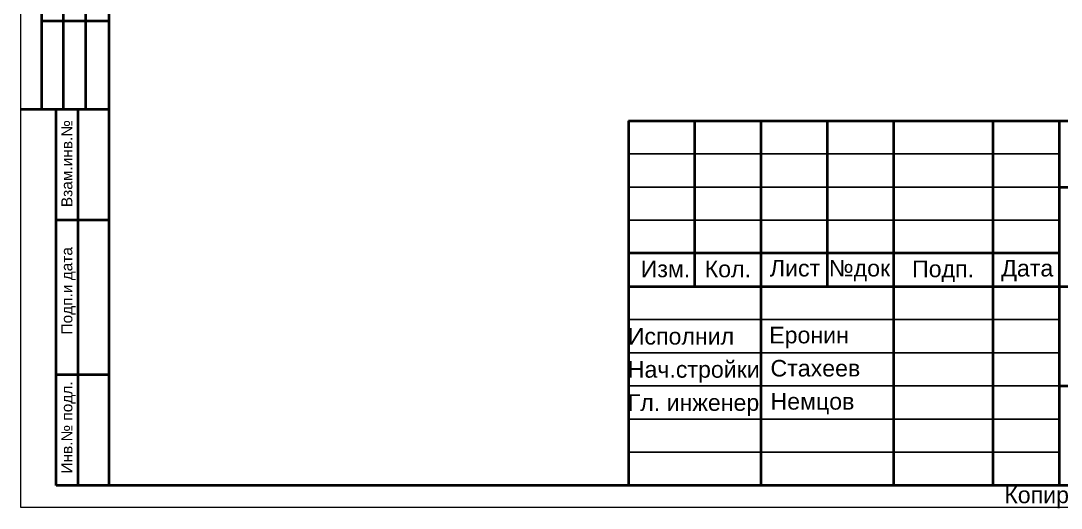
# Model space of a CAD drawing. Header units: millimetres. Extents: x 2433 to 329234, y 5766 to 133064.
# Drawn here: x 170555 to 186252, y 53031 to 60382 of the extents above; entities that cross this region are included whole.
import ezdxf

# ---------------------------------------------------------------- set-up
doc = ezdxf.new("R2010")
doc.units = ezdxf.units.MM
doc.layers.add('00-рамка', color=7, linetype='Continuous', lineweight=40)
doc.styles.add('2_5-Ариел', font='arial.ttf', dxfattribs={"height": 2.5})
doc.styles.add('Ариель-2_5', font='arial.ttf')

msp = doc.modelspace()

# ---------------------------------------------------------------- linework, layer by layer
at = {"layer": '00-рамка', "lineweight": 40}
for p, q in [((170864.6, 63375.6), (170864.6, 59042.3)), ((171198, 59042.3), (171198, 63375.6)), ((171531.3, 63375.6), (171531.3, 59042.3)), ((171888.2, 60375.6), (170864.6, 60375.6)), ((171088.2, 59042.3), (170554.8, 59042.3)), ((171888.2, 59042.3), (171088.2, 59042.3)), ((171088.2, 53375.6), (171088.2, 59042.3)), ((171421.5, 53375.6), (171421.5, 59042.3)), ((179721.5, 58875.6), (179721.5, 53375.6)), ((179721.5, 58875.6), (198221.5, 58875.6)), ((180721.5, 58875.6), (180721.5, 56375.6)), ((181721.5, 58875.6), (181721.5, 53375.6)), ((182721.5, 58875.6), (182721.5, 56375.6)), ((183721.5, 58875.6), (183721.5, 53375.6)), ((185221.5, 58875.6), (185221.5, 53375.6)), ((186221.5, 58875.6), (186221.5, 53375.6)), ((186221.5, 57875.6), (198221.5, 57875.6)), ((171888.2, 57375.6), (171088.2, 57375.6)), ((186221.5, 56875.6), (179721.5, 56875.6)), ((179721.5, 56375.6), (186221.5, 56375.6)), ((186221.5, 56375.6), (198221.5, 56375.6)), ((171888.2, 55042.3), (171088.2, 55042.3)), ((186221.5, 54875.6), (198221.5, 54875.6)), ((171888.2, 53375.6), (171088.2, 53375.6))]:
    msp.add_line(p, q, dxfattribs=at)
at = {"layer": '00-рамка', "lineweight": 25}
for p, q in [((179721.5, 58375.6), (186221.5, 58375.6)), ((179721.5, 57875.6), (186221.5, 57875.6)), ((179721.5, 57375.6), (186221.5, 57375.6)), ((179721.5, 55875.6), (186221.5, 55875.6)), ((179721.5, 55375.6), (186221.5, 55375.6)), ((179721.5, 55375.6), (183721.5, 55375.6)), ((186221.5, 54875.6), (179721.5, 54875.6)), ((179721.5, 54375.6), (186221.5, 54375.6)), ((179721.5, 53875.6), (186221.5, 53875.6))]:
    msp.add_line(p, q, dxfattribs=at)
at = {"layer": '00-рамка', "lineweight": 15}
msp.add_lwpolyline([(170554.8, 92642.3), (198554.8, 92642.3), (198554.8, 53042.3), (170554.8, 53042.3)], close=True, dxfattribs=at)
at = {"layer": '00-рамка', "lineweight": 40}
msp.add_lwpolyline([(171888.2, 92308.9), (198221.5, 92308.9), (198221.5, 53375.6), (171888.2, 53375.6)], close=True, dxfattribs=at)

# ---------------------------------------------------------------- texts
at = {"layer": '00-рамка', "style": 'Ариель-2_5'}
for s, height, p in [('Взам.инв.№', 166.67, (171332.8, 57571.9)), ('Подп.и дата', 166.667, (171332.8, 55650.6)), ('Инв.№ подл.', 166.667, (171332.8, 53553.4))]:
    msp.add_text(s, height=height, rotation=90, dxfattribs=at).set_placement(p)
at = {"layer": '00-рамка', "style": '2_5-Ариел'}
for s, p in [('Изм.', (179907.5, 56514.9)), ('Кол.', (180873, 56514.7)), ('Лист', (181856.7, 56526.1)), ('№док', (182746.1, 56526.1)), ('Подп.', (184002.4, 56515.7)), ('Дата', (185348.2, 56526.1)), ('Исполнил', (179713.3, 55499.3)), ('Еронин', (181846.6, 55517.7)), ('Нач.стройки', (179712.8, 54999.3)), ('Стахеев', (181865.8, 55017.7)), ('Гл. инженер', (179712.8, 54499.3)), ('Немцов', (181865.8, 54517.7)), ('Копировал', (185393.6, 53106.6))]:
    msp.add_text(s, height=250, dxfattribs=at).set_placement(p)

doc.saveas('drawing.dxf')
